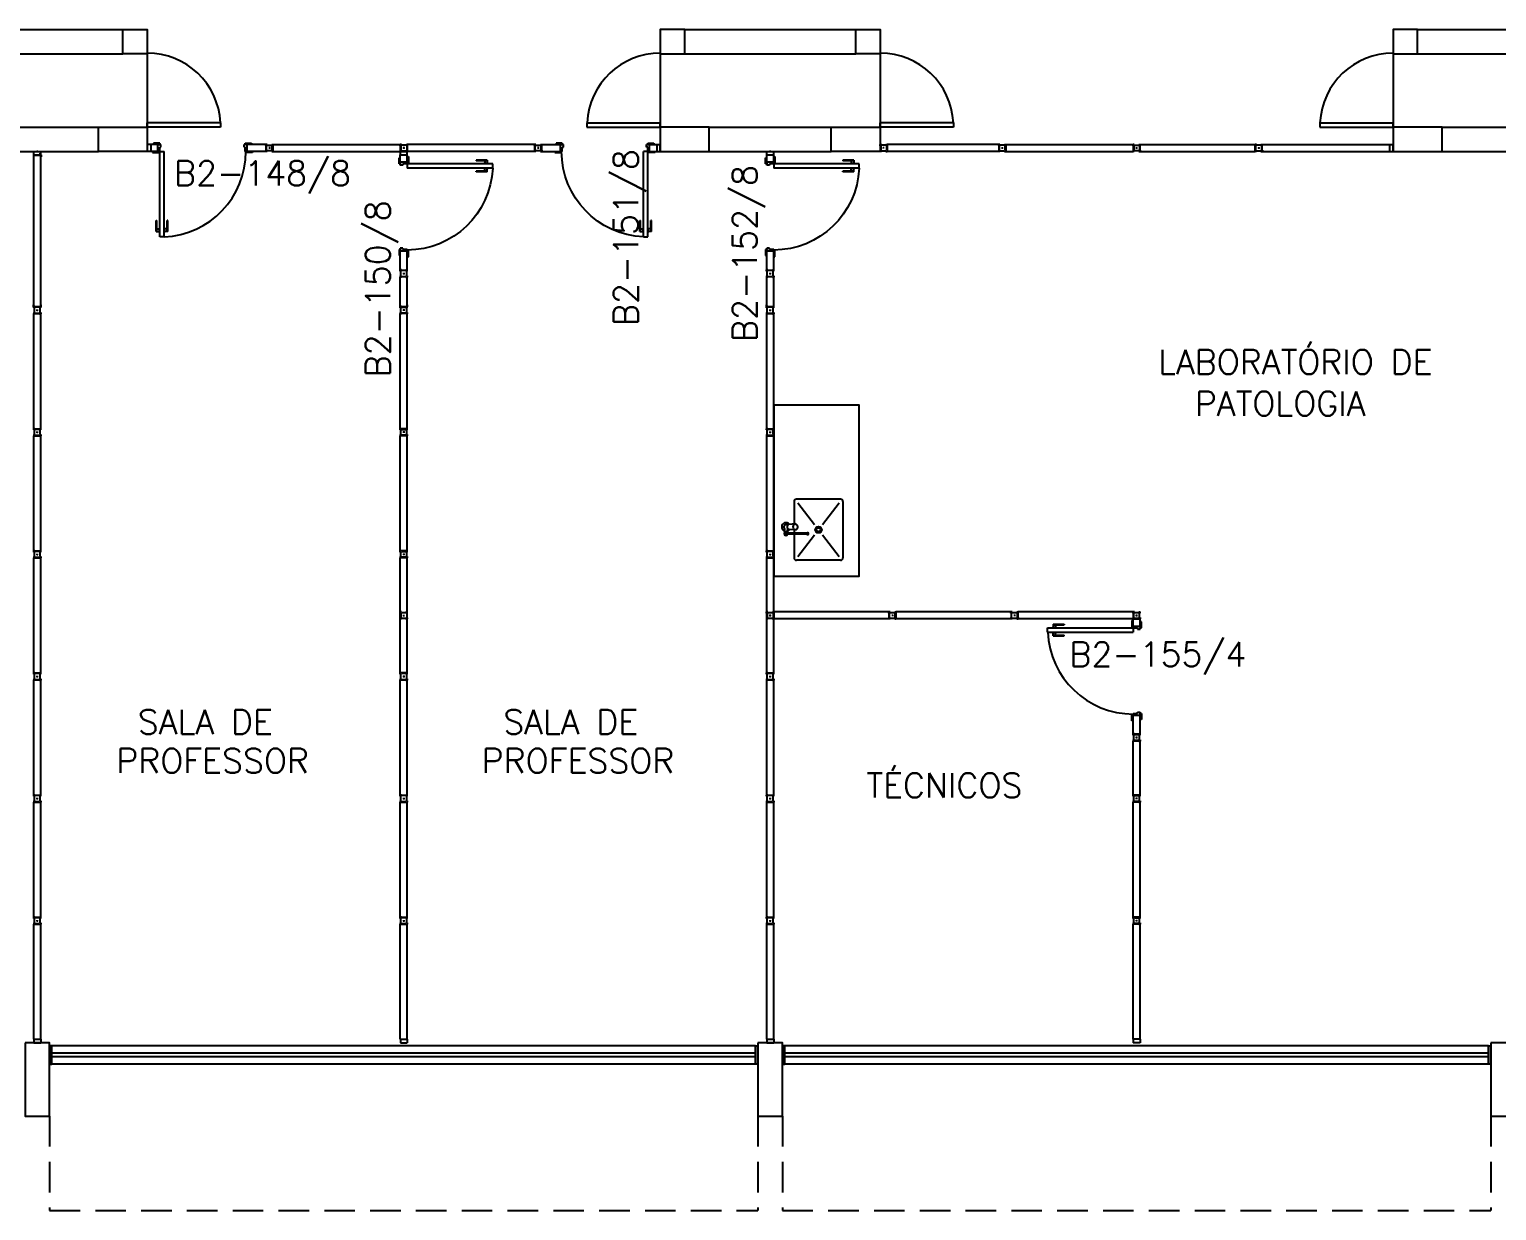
# Model space of a CAD drawing. Header units: millimetres. Extents: x 2090 to 2270, y 1357 to 1514.
# Drawn here: x 2238.57 to 2250.59, y 1415.12 to 1424.8 of the extents above; entities that cross this region are included whole.
import ezdxf

# ---------------------------------------------------------------- set-up
doc = ezdxf.new("R2010")
doc.units = ezdxf.units.MM
doc.linetypes.add('HIDDEN', pattern=[0.375, 0.25, -0.125])
for name, color, linetype in [('ALV', 2, 'Continuous'), ('DIV', 2, 'Continuous'), ('DIV2', 2, 'Continuous'), ('ENDEREÇO', 2, 'Continuous'), ('ESTR', 3, 'Continuous'), ('JANELA', 1, 'Continuous'), ('MACANETA', 2, 'Continuous'), ('PEÇAS', 1, 'Continuous'), ('PORTA', 2, 'Continuous'), ('PROJ', 1, 'HIDDEN'), ('TEXTO', 2, 'Continuous')]:
    doc.layers.add(name, color=color, linetype=linetype)
doc.styles.add('UNB1-100', font='simplex.shx', dxfattribs={"height": 0.2})

# ---------------------------------------------------------------- blocks, each defined once
blk = doc.blocks.new('DIV10')
for p, q in [((-0.0051, 0), (0.0051, 0)), ((0, -0.0051), (0, 0.0051)), ((0.0285, 0.0285), (0.9715, 0.0285)), ((0.0285, -0.0285), (0.0285, 0.0285)), ((0.9715, -0.0285), (0.9715, 0.0285)), ((0.9949, 0), (1.0051, 0)), ((1, -0.0051), (1, 0.0051)), ((0.0285, -0.0285), (0.9715, -0.0285))]:
    blk.add_line(p, q)
blk = doc.blocks.new('IMTT')
for p, q in [((-0.005, 0), (0.005, 0)), ((0.029, 0.029), (0, 0.029)), ((0, -0.028), (0, 0.029)), ((0.029, -0.028), (0, -0.028))]:
    blk.add_line(p, q)
blk = doc.blocks.new('MTT')
for p, q in [((-0.029, 0.018), (-0.029, 0.029)), ((-0.019, 0.029), (-0.029, 0.029)), ((-0.024, 0.018), (-0.029, 0.018)), ((-0.024, 0.018), (-0.024, -0.019)), ((-0.019, 0.024), (-0.019, 0.029)), ((-0.019, 0.024), (0.018, 0.024)), ((-0.005, 0), (0.005, 0)), ((0, -0.005), (0, 0.005)), ((0.018, 0.024), (0.018, 0.029)), ((0.018, 0.029), (0.029, 0.029)), ((0.024, 0.018), (0.029, 0.018)), ((0.024, 0.018), (0.024, -0.019)), ((0.029, 0.018), (0.029, 0.029)), ((-0.029, -0.019), (-0.024, -0.019)), ((-0.029, -0.019), (-0.029, -0.029)), ((-0.019, -0.029), (-0.029, -0.029)), ((0.018, -0.024), (-0.019, -0.024)), ((-0.019, -0.024), (-0.019, -0.029)), ((0.018, -0.024), (0.018, -0.029)), ((0.018, -0.029), (0.029, -0.029)), ((0.029, -0.019), (0.024, -0.019)), ((0.029, -0.019), (0.029, -0.029))]:
    blk.add_line(p, q)
blk = doc.blocks.new('DIV11')
for p, q in [((-0.0051, 0), (0.0051, 0)), ((0, -0.0051), (0, 0.0051)), ((0.0285, 0.0285), (1.0715, 0.0285)), ((0.0285, -0.0285), (0.0285, 0.0285)), ((1.0715, -0.0285), (1.0715, 0.0285)), ((1.0949, 0), (1.1051, 0)), ((1.1, -0.0051), (1.1, 0.0051)), ((0.0285, -0.0285), (1.0715, -0.0285))]:
    blk.add_line(p, q)
blk = doc.blocks.new('DOOR70')
at = {"layer": 'MACANETA', "color": 1}
for p, q in [((-0.015, -0.565), (-0.01, -0.565)), ((-0.015, -0.655), (-0.015, -0.565)), ((-0.01, -0.655), (-0.01, -0.565)), ((0.08, -0.565), (0.075, -0.565)), ((0.075, -0.655), (0.075, -0.565)), ((0.08, -0.655), (0.08, -0.565)), ((-0.015, -0.655), (0.012, -0.655)), ((-0.01, -0.635), (0.012, -0.635)), ((0.012, -0.663), (0.012, -0.628)), ((0.012, -0.628), (0.015, -0.628)), ((0.012, -0.663), (0.015, -0.663)), ((0.053, -0.628), (0.05, -0.628)), ((0.053, -0.663), (0.05, -0.663)), ((0.053, -0.663), (0.053, -0.628)), ((0.075, -0.635), (0.053, -0.635)), ((0.08, -0.655), (0.053, -0.655))]:
    blk.add_line(p, q, dxfattribs=at)
at = {"layer": 'PORTA'}
for p, q in [((0.015, -0.7), (0.015, 0)), ((0.015, 0), (0.05, 0)), ((0.05, -0.7), (0.05, 0)), ((0.05, -0.7), (0.015, -0.7))]:
    blk.add_line(p, q, dxfattribs=at)
at = {"layer": 'PORTA', "color": 1}
blk.add_arc((0.02, 0), 0.7, 272.4563, 0, dxfattribs=at)
blk = doc.blocks.new('INOXA1-P')
for p, q in [((0.22, 0.25), (0.14, 0.25)), ((0.5, 0.25), (0.22, 0.25)), ((0.12, 0.23), (0.12, 0.047)), ((0.15, 0.22), (0.287, 0.043)), ((0.353, 0.043), (0.49, 0.22)), ((0.52, 0.23), (0.52, -0.23)), ((0.043, 0.008), (0.043, -0.022)), ((0.062, 0.04), (0.071, 0.04)), ((0.131, 0.048), (0.076, 0.043)), ((0.131, -0.002), (0.076, 0.003)), ((0.22, -0.027), (0.054, -0.027)), ((0.22, -0.037), (0.054, -0.037)), ((0.063, -0.003), (0.063, -0.021)), ((0.12, -0.001), (0.12, -0.027)), ((0.12, -0.037), (0.12, -0.23)), ((0.15, -0.22), (0.287, -0.043)), ((0.231, -0.027), (0.22, -0.027)), ((0.231, -0.037), (0.22, -0.037)), ((0.353, -0.043), (0.49, -0.22)), ((0.22, -0.25), (0.14, -0.25)), ((0.5, -0.25), (0.22, -0.25))]:
    blk.add_line(p, q)
blk.add_lwpolyline([(0.076, 0.003), (0.072, 0.004), (0.069, 0.009), (0.067, 0.015), (0.066, 0.023), (0.067, 0.031), (0.069, 0.037), (0.072, 0.042), (0.076, 0.043)])
blk.add_lwpolyline([(0.131, 0.048), (0.137, 0.046), (0.143, 0.041), (0.147, 0.033), (0.148, 0.023), (0.147, 0.013), (0.143, 0.006), (0.137, 0), (0.131, -0.002), (0.125, 0), (0.119, 0.006), (0.115, 0.013), (0.114, 0.023), (0.115, 0.033), (0.119, 0.041), (0.125, 0.046)], close=True)
for radius in [0.0266, 0.0163]:
    blk.add_circle((0.32, 0), radius)
for centre, radius, start, end in [((0.14, 0.23), 0.02, 90, 180), ((0.5, 0.23), 0.02, 360, 90), ((0.054, 0.023), 0.0349, 36.1705, 252.2568), ((0.054, 0.023), 0.0189, 62.7367, 235.7375), ((0.073, -0.003), 0.01, 102.8285, 180), ((0.054, 0.023), 0.0349, 285.5373, 323.9987), ((0.054, -0.032), 0.0145, 20.161, 339.839), ((0.054, -0.032), 0.005, 90.0037, 269.9963), ((0.231, -0.032), 0.00738, 222.6559, 137.3441), ((0.231, -0.032), 0.005, 269.9935, 90.0065), ((0.14, -0.23), 0.02, 180, 270), ((0.5, -0.23), 0.02, 270, 360)]:
    blk.add_arc(centre, radius, start, end)

msp = doc.modelspace()

# ---------------------------------------------------------------- linework, layer by layer
at = {"layer": 'ALV'}
for p, q in [((2237.93835, 1424.79901), (2239.33835, 1424.79901)), ((2243.93835, 1424.79901), (2245.33835, 1424.79901)), ((2249.93835, 1424.79901), (2251.33835, 1424.79901)), ((2237.93835, 1424.59901), (2239.33835, 1424.59901)), ((2243.93835, 1424.59901), (2245.33835, 1424.59901)), ((2249.93835, 1424.59901), (2251.33835, 1424.59901)), ((2238.13835, 1423.99901), (2239.13835, 1423.99901)), ((2244.13835, 1423.99901), (2245.13835, 1423.99901)), ((2250.13835, 1423.99901), (2251.13835, 1423.99901)), ((2238.13835, 1423.79901), (2239.13835, 1423.79901)), ((2244.13835, 1423.79901), (2245.13835, 1423.79901)), ((2250.13835, 1423.79901), (2251.13835, 1423.79901))]:
    msp.add_line(p, q, dxfattribs=at)
at = {"layer": 'DIV2'}
for p, q in [((2239.56685, 1423.85601), (2239.56685, 1423.79901)), ((2239.62585, 1423.85601), (2239.56685, 1423.85601)), ((2239.59085, 1423.86601), (2239.59085, 1423.85601)), ((2239.64085, 1423.86601), (2239.59085, 1423.86601)), ((2239.62585, 1423.85601), (2239.64085, 1423.85601)), ((2239.62585, 1423.79901), (2239.62585, 1423.85601)), ((2239.64085, 1423.85601), (2239.64085, 1423.86601)), ((2239.65085, 1423.85601), (2239.64085, 1423.85601)), ((2239.65085, 1423.83401), (2239.65085, 1423.85601)), ((2240.33085, 1423.85601), (2240.34085, 1423.85601)), ((2240.33085, 1423.83401), (2240.33085, 1423.85601)), ((2240.34085, 1423.86601), (2240.39085, 1423.86601)), ((2240.34085, 1423.85601), (2240.34085, 1423.86601)), ((2240.35585, 1423.85601), (2240.34085, 1423.85601)), ((2240.50985, 1423.85601), (2240.35585, 1423.85601)), ((2240.35585, 1423.79901), (2240.35585, 1423.85601)), ((2240.39085, 1423.86601), (2240.39085, 1423.85601)), ((2240.50985, 1423.85601), (2240.50985, 1423.79901)), ((2242.76685, 1423.85601), (2242.76685, 1423.79901)), ((2242.76685, 1423.85601), (2242.92085, 1423.85601)), ((2242.88585, 1423.86601), (2242.88585, 1423.85601)), ((2242.93585, 1423.86601), (2242.88585, 1423.86601)), ((2242.92085, 1423.85601), (2242.93585, 1423.85601)), ((2242.92085, 1423.79901), (2242.92085, 1423.85601)), ((2242.93585, 1423.85601), (2242.93585, 1423.86601)), ((2242.94585, 1423.85601), (2242.93585, 1423.85601)), ((2242.94585, 1423.83401), (2242.94585, 1423.85601)), ((2243.62585, 1423.85601), (2243.63585, 1423.85601)), ((2243.62585, 1423.83401), (2243.62585, 1423.85601)), ((2243.63585, 1423.86601), (2243.68585, 1423.86601)), ((2243.63585, 1423.85601), (2243.63585, 1423.86601)), ((2243.65085, 1423.85601), (2243.63585, 1423.85601)), ((2243.65085, 1423.85601), (2243.70985, 1423.85601)), ((2243.65085, 1423.79901), (2243.65085, 1423.85601)), ((2243.68585, 1423.86601), (2243.68585, 1423.85601)), ((2243.70985, 1423.85601), (2243.70985, 1423.79901)), ((2246.51017, 1423.85601), (2245.59535, 1423.85601)), ((2245.59535, 1423.85601), (2245.59535, 1423.79901)), ((2246.51017, 1423.85601), (2246.51017, 1423.79901)), ((2238.60785, 1423.77051), (2238.61985, 1423.77051)), ((2238.60785, 1423.77051), (2238.60785, 1423.75613)), ((2238.60985, 1423.75613), (2238.60785, 1423.75613)), ((2238.60985, 1422.52951), (2238.60985, 1423.76851)), ((2238.60985, 1423.76851), (2238.66685, 1423.76851)), ((2238.62185, 1423.77551), (2238.61985, 1423.77551)), ((2238.61985, 1423.77551), (2238.61985, 1423.77051)), ((2238.62185, 1423.77551), (2238.62185, 1423.77051)), ((2238.62185, 1423.77051), (2238.65485, 1423.77051)), ((2238.64345, 1423.79901), (2238.63325, 1423.79901)), ((2238.63835, 1423.79391), (2238.63835, 1423.80411)), ((2238.65685, 1423.77551), (2238.65485, 1423.77551)), ((2238.65485, 1423.77551), (2238.65485, 1423.77051)), ((2238.65685, 1423.77551), (2238.65685, 1423.77051)), ((2238.65685, 1423.77051), (2238.66885, 1423.77051)), ((2238.66685, 1422.52951), (2238.66685, 1423.76851)), ((2238.66885, 1423.75613), (2238.66685, 1423.75613)), ((2238.66885, 1423.77051), (2238.66885, 1423.75613)), ((2239.54345, 1423.82751), (2239.53325, 1423.82751)), ((2239.53835, 1423.83261), (2239.53835, 1423.82241)), ((2239.62585, 1423.79901), (2239.56685, 1423.79901)), ((2239.58085, 1423.79901), (2239.58085, 1423.78901)), ((2239.58085, 1423.78901), (2239.63085, 1423.78901)), ((2239.62585, 1423.79901), (2239.63085, 1423.79901)), ((2239.63085, 1423.79901), (2239.64085, 1423.79901)), ((2239.63085, 1423.78901), (2239.63085, 1423.79901)), ((2239.64085, 1423.83401), (2239.65085, 1423.83401)), ((2239.64085, 1423.79901), (2239.64085, 1423.83401)), ((2240.34085, 1423.83401), (2240.33085, 1423.83401)), ((2240.34085, 1423.79901), (2240.34085, 1423.83401)), ((2240.35085, 1423.79901), (2240.34085, 1423.79901)), ((2240.35585, 1423.79901), (2240.35085, 1423.79901)), ((2240.35085, 1423.78901), (2240.35085, 1423.79901)), ((2240.40085, 1423.78901), (2240.35085, 1423.78901)), ((2240.50985, 1423.79901), (2240.35585, 1423.79901)), ((2240.40085, 1423.79901), (2240.40085, 1423.78901)), ((2240.54345, 1423.82751), (2240.53325, 1423.82751)), ((2240.53835, 1423.83261), (2240.53835, 1423.82241)), ((2241.59985, 1423.69651), (2241.59985, 1423.74651)), ((2241.59985, 1423.74651), (2241.60985, 1423.74651)), ((2241.60985, 1423.71151), (2241.60985, 1423.77051)), ((2241.60985, 1423.77051), (2241.66685, 1423.77051)), ((2241.63325, 1423.79901), (2241.64345, 1423.79901)), ((2241.64345, 1423.79901), (2241.63325, 1423.79901)), ((2241.63835, 1423.79391), (2241.63835, 1423.80411)), ((2241.63835, 1423.79391), (2241.63835, 1423.80411)), ((2241.66685, 1423.71151), (2241.66685, 1423.77051)), ((2241.66685, 1423.75651), (2241.67685, 1423.75651)), ((2241.67685, 1423.75651), (2241.67685, 1423.70651)), ((2242.73325, 1423.82751), (2242.74345, 1423.82751)), ((2242.73835, 1423.83261), (2242.73835, 1423.82241)), ((2242.76685, 1423.79901), (2242.92085, 1423.79901)), ((2242.87585, 1423.79901), (2242.87585, 1423.78901)), ((2242.87585, 1423.78901), (2242.92585, 1423.78901)), ((2242.92085, 1423.79901), (2242.92585, 1423.79901)), ((2242.92585, 1423.79901), (2242.93585, 1423.79901)), ((2242.92585, 1423.78901), (2242.92585, 1423.79901)), ((2242.93585, 1423.83401), (2242.94585, 1423.83401)), ((2242.93585, 1423.79901), (2242.93585, 1423.83401)), ((2243.63585, 1423.83401), (2243.62585, 1423.83401)), ((2243.63585, 1423.79901), (2243.63585, 1423.83401)), ((2243.64585, 1423.79901), (2243.63585, 1423.79901)), ((2243.65085, 1423.79901), (2243.64585, 1423.79901)), ((2243.64585, 1423.78901), (2243.64585, 1423.79901)), ((2243.69585, 1423.78901), (2243.64585, 1423.78901)), ((2243.65085, 1423.79901), (2243.70985, 1423.79901)), ((2243.69585, 1423.79901), (2243.69585, 1423.78901)), ((2243.73325, 1423.82751), (2243.74345, 1423.82751)), ((2243.73835, 1423.83261), (2243.73835, 1423.82241)), ((2244.59985, 1423.74651), (2244.60985, 1423.74651)), ((2244.59985, 1423.69651), (2244.59985, 1423.74651)), ((2244.60985, 1423.77051), (2244.66685, 1423.77051)), ((2244.60985, 1423.71151), (2244.60985, 1423.77051)), ((2244.64345, 1423.79901), (2244.63325, 1423.79901)), ((2244.63325, 1423.79901), (2244.64345, 1423.79901)), ((2244.63835, 1423.79391), (2244.63835, 1423.80411)), ((2244.63835, 1423.79391), (2244.63835, 1423.80411)), ((2244.66685, 1423.71151), (2244.66685, 1423.77051)), ((2244.66685, 1423.75651), (2244.67685, 1423.75651)), ((2244.67685, 1423.75651), (2244.67685, 1423.70651)), ((2246.51017, 1423.79901), (2245.59535, 1423.79901)), ((2241.60985, 1423.69651), (2241.59985, 1423.69651)), ((2241.66685, 1423.71151), (2241.60985, 1423.71151)), ((2241.60985, 1423.71151), (2241.60985, 1423.69651)), ((2241.60985, 1423.68651), (2241.60985, 1423.69651)), ((2241.63185, 1423.68651), (2241.60985, 1423.68651)), ((2241.66685, 1423.69651), (2241.63185, 1423.69651)), ((2241.63185, 1423.69651), (2241.63185, 1423.68651)), ((2241.66685, 1423.71151), (2241.66685, 1423.70651)), ((2241.67685, 1423.70651), (2241.66685, 1423.70651)), ((2241.66685, 1423.70651), (2241.66685, 1423.69651)), ((2244.60985, 1423.69651), (2244.59985, 1423.69651)), ((2244.60985, 1423.71151), (2244.60985, 1423.69651)), ((2244.66685, 1423.71151), (2244.60985, 1423.71151)), ((2244.60985, 1423.68651), (2244.60985, 1423.69651)), ((2244.63185, 1423.68651), (2244.60985, 1423.68651)), ((2244.63185, 1423.69651), (2244.63185, 1423.68651)), ((2244.66685, 1423.69651), (2244.63185, 1423.69651)), ((2244.66685, 1423.71151), (2244.66685, 1423.70651)), ((2244.66685, 1423.70651), (2244.66685, 1423.69651)), ((2244.67685, 1423.70651), (2244.66685, 1423.70651)), ((2241.63185, 1423.00651), (2241.60985, 1423.00651)), ((2241.60985, 1423.00651), (2241.60985, 1422.99651)), ((2241.63185, 1422.99651), (2241.63185, 1423.00651)), ((2244.60985, 1423.00651), (2244.60985, 1422.99651)), ((2244.63185, 1423.00651), (2244.60985, 1423.00651)), ((2244.63185, 1422.99651), (2244.63185, 1423.00651)), ((2241.60985, 1422.99651), (2241.59985, 1422.99651)), ((2241.59985, 1422.99651), (2241.59985, 1422.94651)), ((2241.59985, 1422.94651), (2241.60985, 1422.94651)), ((2241.60985, 1422.98151), (2241.60985, 1422.99651)), ((2241.66685, 1422.98151), (2241.60985, 1422.98151)), ((2241.60985, 1422.82751), (2241.60985, 1422.98151)), ((2241.66685, 1422.99651), (2241.63185, 1422.99651)), ((2241.66685, 1422.98651), (2241.66685, 1422.99651)), ((2241.67685, 1422.98651), (2241.66685, 1422.98651)), ((2241.66685, 1422.98151), (2241.66685, 1422.98651)), ((2241.66685, 1422.82751), (2241.66685, 1422.98151)), ((2241.66685, 1422.93651), (2241.67685, 1422.93651)), ((2241.67685, 1422.93651), (2241.67685, 1422.98651)), ((2244.59985, 1422.99651), (2244.59985, 1422.94651)), ((2244.60985, 1422.99651), (2244.59985, 1422.99651)), ((2244.59985, 1422.94651), (2244.60985, 1422.94651)), ((2244.60985, 1422.98151), (2244.60985, 1422.99651)), ((2244.60985, 1422.82751), (2244.60985, 1422.98151)), ((2244.66685, 1422.98151), (2244.60985, 1422.98151)), ((2244.66685, 1422.99651), (2244.63185, 1422.99651)), ((2244.66685, 1422.98651), (2244.66685, 1422.99651)), ((2244.66685, 1422.98151), (2244.66685, 1422.98651)), ((2244.67685, 1422.98651), (2244.66685, 1422.98651)), ((2244.66685, 1422.82751), (2244.66685, 1422.98151)), ((2244.66685, 1422.93651), (2244.67685, 1422.93651)), ((2244.67685, 1422.93651), (2244.67685, 1422.98651)), ((2241.60985, 1422.82751), (2241.66685, 1422.82751)), ((2241.60985, 1422.52951), (2241.60985, 1422.77051)), ((2241.63325, 1422.79901), (2241.64345, 1422.79901)), ((2241.63835, 1422.79391), (2241.63835, 1422.80411)), ((2241.66685, 1422.52951), (2241.66685, 1422.77051)), ((2244.60985, 1422.82751), (2244.66685, 1422.82751)), ((2244.60985, 1422.52951), (2244.60985, 1422.77051)), ((2244.63325, 1422.79901), (2244.64345, 1422.79901)), ((2244.63835, 1422.79391), (2244.63835, 1422.80411)), ((2244.66685, 1422.52951), (2244.66685, 1422.77051)), ((2238.60785, 1422.52751), (2238.60785, 1422.54189)), ((2238.60985, 1422.54189), (2238.60785, 1422.54189)), ((2238.60785, 1422.52751), (2238.61985, 1422.52751)), ((2238.60985, 1422.52951), (2238.66685, 1422.52951)), ((2238.61985, 1422.52251), (2238.61985, 1422.52751)), ((2238.62185, 1422.52251), (2238.61985, 1422.52251)), ((2238.62185, 1422.52251), (2238.62185, 1422.52751)), ((2238.62185, 1422.52751), (2238.65485, 1422.52751)), ((2238.65485, 1422.52251), (2238.65485, 1422.52751)), ((2238.65685, 1422.52251), (2238.65485, 1422.52251)), ((2238.65685, 1422.52251), (2238.65685, 1422.52751)), ((2238.65685, 1422.52751), (2238.66885, 1422.52751)), ((2238.66885, 1422.54189), (2238.66685, 1422.54189)), ((2238.66885, 1422.52751), (2238.66885, 1422.54189)), ((2241.60785, 1422.52751), (2241.60785, 1422.54189)), ((2241.60985, 1422.54189), (2241.60785, 1422.54189)), ((2241.60785, 1422.52751), (2241.61985, 1422.52751)), ((2241.60985, 1422.52951), (2241.66685, 1422.52951)), ((2241.61985, 1422.52251), (2241.61985, 1422.52751)), ((2241.62185, 1422.52251), (2241.61985, 1422.52251)), ((2241.62185, 1422.52251), (2241.62185, 1422.52751)), ((2241.62185, 1422.52751), (2241.65485, 1422.52751)), ((2241.65485, 1422.52251), (2241.65485, 1422.52751)), ((2241.65685, 1422.52251), (2241.65485, 1422.52251)), ((2241.65685, 1422.52251), (2241.65685, 1422.52751)), ((2241.65685, 1422.52751), (2241.66885, 1422.52751)), ((2241.66885, 1422.54189), (2241.66685, 1422.54189)), ((2241.66885, 1422.52751), (2241.66885, 1422.54189)), ((2244.60985, 1422.54189), (2244.60785, 1422.54189)), ((2244.60785, 1422.52751), (2244.60785, 1422.54189)), ((2244.60785, 1422.52751), (2244.61985, 1422.52751)), ((2244.60985, 1422.52951), (2244.66685, 1422.52951)), ((2244.61985, 1422.52251), (2244.61985, 1422.52751)), ((2244.62185, 1422.52251), (2244.61985, 1422.52251)), ((2244.62185, 1422.52751), (2244.65485, 1422.52751)), ((2244.62185, 1422.52251), (2244.62185, 1422.52751)), ((2244.65485, 1422.52251), (2244.65485, 1422.52751)), ((2244.65685, 1422.52251), (2244.65485, 1422.52251)), ((2244.65685, 1422.52751), (2244.66885, 1422.52751)), ((2244.65685, 1422.52251), (2244.65685, 1422.52751)), ((2244.66885, 1422.54189), (2244.66685, 1422.54189)), ((2244.66885, 1422.52751), (2244.66885, 1422.54189)), ((2238.63325, 1422.49901), (2238.64345, 1422.49901)), ((2238.63835, 1422.49391), (2238.63835, 1422.50411)), ((2244.63325, 1422.49901), (2244.64345, 1422.49901)), ((2244.63835, 1422.49391), (2244.63835, 1422.50411)), ((2247.63325, 1419.99901), (2247.64345, 1419.99901)), ((2247.64345, 1419.99901), (2247.63325, 1419.99901)), ((2247.63835, 1419.99391), (2247.63835, 1420.00411)), ((2247.63835, 1419.99391), (2247.63835, 1420.00411)), ((2247.59985, 1419.95651), (2247.59985, 1419.90651)), ((2247.60985, 1419.95651), (2247.59985, 1419.95651)), ((2247.59985, 1419.90651), (2247.60985, 1419.90651)), ((2247.60985, 1419.97051), (2247.66685, 1419.97051)), ((2247.66685, 1419.97051), (2247.60985, 1419.97051)), ((2247.60985, 1419.91151), (2247.60985, 1419.97051)), ((2247.60985, 1419.91151), (2247.60985, 1419.90651)), ((2247.60985, 1419.91151), (2247.66685, 1419.91151)), ((2247.60985, 1419.90651), (2247.60985, 1419.89651)), ((2247.60985, 1419.89651), (2247.64485, 1419.89651)), ((2247.64485, 1419.89651), (2247.64485, 1419.88651)), ((2247.64485, 1419.88651), (2247.66685, 1419.88651)), ((2247.66685, 1419.91151), (2247.66685, 1419.97051)), ((2247.67685, 1419.94651), (2247.66685, 1419.94651)), ((2247.66685, 1419.91151), (2247.66685, 1419.89651)), ((2247.66685, 1419.89651), (2247.67685, 1419.89651)), ((2247.66685, 1419.88651), (2247.66685, 1419.89651)), ((2247.67685, 1419.89651), (2247.67685, 1419.94651)), ((2247.59985, 1419.18651), (2247.60985, 1419.18651)), ((2247.59985, 1419.13651), (2247.59985, 1419.18651)), ((2247.60985, 1419.19651), (2247.64485, 1419.19651)), ((2247.60985, 1419.18651), (2247.60985, 1419.19651)), ((2247.60985, 1419.18151), (2247.60985, 1419.18651)), ((2247.60985, 1419.02751), (2247.60985, 1419.18151)), ((2247.60985, 1419.18151), (2247.66685, 1419.18151)), ((2247.64485, 1419.20651), (2247.66685, 1419.20651)), ((2247.64485, 1419.19651), (2247.64485, 1419.20651)), ((2247.66685, 1419.20651), (2247.66685, 1419.19651)), ((2247.66685, 1419.18151), (2247.66685, 1419.19651)), ((2247.66685, 1419.19651), (2247.67685, 1419.19651)), ((2247.66685, 1419.02751), (2247.66685, 1419.18151)), ((2247.67685, 1419.19651), (2247.67685, 1419.14651)), ((2247.60985, 1419.13651), (2247.59985, 1419.13651)), ((2247.67685, 1419.14651), (2247.66685, 1419.14651)), ((2247.60985, 1419.02751), (2247.66685, 1419.02751)), ((2247.66685, 1419.02751), (2247.60985, 1419.02751)), ((2247.66685, 1418.97051), (2247.60985, 1418.97051)), ((2247.60985, 1418.52751), (2247.60985, 1418.97051)), ((2247.63325, 1418.99901), (2247.64345, 1418.99901)), ((2247.64345, 1418.99901), (2247.63325, 1418.99901)), ((2247.64345, 1418.99901), (2247.63325, 1418.99901)), ((2247.63835, 1418.99391), (2247.63835, 1419.00411)), ((2247.63835, 1418.99391), (2247.63835, 1419.00411)), ((2247.63835, 1418.99391), (2247.63835, 1419.00411)), ((2247.66685, 1418.52751), (2247.66685, 1418.97051)), ((2247.66685, 1418.52751), (2247.60985, 1418.52751)), ((2247.64345, 1418.49901), (2247.63325, 1418.49901)), ((2247.63835, 1418.49391), (2247.63835, 1418.50411))]:
    msp.add_line(p, q, dxfattribs=at)
at = {"layer": 'ESTR'}
for points in [[(2239.33835, 1424.59901), (2239.33835, 1424.79901), (2239.53835, 1424.79901), (2239.53835, 1424.59901)], [(2243.93835, 1424.59901), (2243.93835, 1424.79901), (2243.73835, 1424.79901), (2243.73835, 1424.59901)], [(2245.33835, 1424.59901), (2245.33835, 1424.79901), (2245.53835, 1424.79901), (2245.53835, 1424.59901)], [(2249.93835, 1424.59901), (2249.93835, 1424.79901), (2249.73835, 1424.79901), (2249.73835, 1424.59901)], [(2239.13835, 1423.79901), (2239.13835, 1423.99901), (2239.53835, 1423.99901), (2239.53835, 1423.79901)], [(2244.13835, 1423.79901), (2244.13835, 1423.99901), (2243.73835, 1423.99901), (2243.73835, 1423.79901)], [(2245.13835, 1423.79901), (2245.13835, 1423.99901), (2245.53835, 1423.99901), (2245.53835, 1423.79901)], [(2250.13835, 1423.79901), (2250.13835, 1423.99901), (2249.73835, 1423.99901), (2249.73835, 1423.79901)], [(2238.53835, 1416.49901), (2238.53835, 1415.89901), (2238.73835, 1415.89901), (2238.73835, 1416.49901)], [(2244.53835, 1416.49901), (2244.53835, 1415.89901), (2244.73835, 1415.89901), (2244.73835, 1416.49901)], [(2250.53835, 1416.49901), (2250.53835, 1415.89901), (2250.73835, 1415.89901), (2250.73835, 1416.49901)]]:
    msp.add_lwpolyline(points, close=True, dxfattribs=at)
at = {"layer": 'JANELA', "color": 2}
for p, q in [((2238.75835, 1416.47401), (2238.73835, 1416.47401)), ((2238.73835, 1416.47401), (2238.73835, 1416.32401)), ((2238.75835, 1416.32401), (2238.75835, 1416.47401)), ((2244.51835, 1416.32401), (2244.51835, 1416.47401)), ((2244.51835, 1416.47401), (2244.53835, 1416.47401)), ((2244.53835, 1416.32401), (2244.53835, 1416.47401)), ((2244.75835, 1416.47401), (2244.73835, 1416.47401)), ((2244.73835, 1416.47401), (2244.73835, 1416.32401)), ((2244.75835, 1416.32401), (2244.75835, 1416.47401)), ((2250.51835, 1416.32401), (2250.51835, 1416.47401)), ((2250.51835, 1416.47401), (2250.53835, 1416.47401)), ((2250.51835, 1416.47401), (2250.53835, 1416.47401)), ((2250.53835, 1416.32401), (2250.53835, 1416.47401)), ((2238.73835, 1416.32401), (2238.75835, 1416.32401)), ((2244.53835, 1416.32401), (2244.51835, 1416.32401)), ((2244.73835, 1416.32401), (2244.75835, 1416.32401)), ((2250.53835, 1416.32401), (2250.51835, 1416.32401))]:
    msp.add_line(p, q, dxfattribs=at)
at = {"layer": 'JANELA'}
for p, q in [((2244.51835, 1416.47401), (2238.75835, 1416.47401)), ((2244.51835, 1416.41401), (2238.75835, 1416.41401)), ((2250.51835, 1416.47401), (2244.75835, 1416.47401)), ((2250.51835, 1416.41401), (2244.75835, 1416.41401)), ((2244.51835, 1416.38401), (2238.75835, 1416.38401)), ((2244.51835, 1416.32401), (2238.75835, 1416.32401)), ((2250.51835, 1416.38401), (2244.75835, 1416.38401)), ((2250.51835, 1416.32401), (2244.75835, 1416.32401))]:
    msp.add_line(p, q, dxfattribs=at)
at = {"layer": 'PEÇAS'}
msp.add_lwpolyline([(2244.66685, 1421.7216), (2244.66685, 1420.3216), (2245.36685, 1420.3216), (2245.36685, 1421.7216)], close=True, dxfattribs=at)
at = {"layer": 'PORTA'}
for p, q in [((2239.53835, 1424.59901), (2239.53835, 1423.99901)), ((2239.53835, 1424.59901), (2239.53835, 1423.99901)), ((2243.73835, 1424.59901), (2243.73835, 1423.99901)), ((2243.73835, 1424.59901), (2243.73835, 1423.99901)), ((2240.13836, 1424.03401), (2239.53835, 1424.03401)), ((2239.53835, 1423.99901), (2239.53835, 1424.03401)), ((2240.13836, 1424.03401), (2239.53835, 1424.03401)), ((2239.53835, 1423.99901), (2239.53835, 1424.03401)), ((2240.13836, 1423.99901), (2239.53835, 1423.99901)), ((2240.13836, 1423.99901), (2239.53835, 1423.99901)), ((2240.13836, 1424.03401), (2240.13836, 1423.99901)), ((2240.13836, 1424.03401), (2240.13836, 1423.99901)), ((2243.13835, 1424.03401), (2243.73835, 1424.03401)), ((2243.13835, 1424.03401), (2243.13835, 1423.99901)), ((2243.13835, 1424.03401), (2243.13835, 1423.99901)), ((2243.13835, 1424.03401), (2243.73835, 1424.03401)), ((2243.13835, 1423.99901), (2243.73835, 1423.99901)), ((2243.13835, 1423.99901), (2243.73835, 1423.99901)), ((2243.73835, 1423.99901), (2243.73835, 1424.03401)), ((2243.73835, 1423.99901), (2243.73835, 1424.03401)), ((2246.13836, 1424.03401), (2245.53835, 1424.03401)), ((2246.13836, 1424.03401), (2245.53835, 1424.03401)), ((2245.53835, 1423.99901), (2245.53835, 1424.03401)), ((2245.53835, 1423.99901), (2245.53835, 1424.03401)), ((2246.13836, 1423.99901), (2245.53835, 1423.99901)), ((2246.13836, 1423.99901), (2245.53835, 1423.99901)), ((2246.13836, 1424.03401), (2246.13836, 1423.99901)), ((2246.13836, 1424.03401), (2246.13836, 1423.99901)), ((2249.13835, 1424.03401), (2249.73835, 1424.03401)), ((2249.13835, 1424.03401), (2249.13835, 1423.99901)), ((2249.13835, 1424.03401), (2249.13835, 1423.99901)), ((2249.13835, 1424.03401), (2249.73835, 1424.03401)), ((2249.13835, 1423.99901), (2249.73835, 1423.99901)), ((2249.13835, 1423.99901), (2249.73835, 1423.99901)), ((2249.73835, 1423.99901), (2249.73835, 1424.03401)), ((2249.73835, 1423.99901), (2249.73835, 1424.03401))]:
    msp.add_line(p, q, dxfattribs=at)
at = {"layer": 'PORTA', "color": 2}
for p, q in [((2245.53835, 1424.59901), (2245.53835, 1423.99901)), ((2245.53835, 1424.59901), (2245.53835, 1423.99901)), ((2249.73835, 1424.59901), (2249.73835, 1423.99901)), ((2249.73835, 1424.59901), (2249.73835, 1423.99901))]:
    msp.add_line(p, q, dxfattribs=at)
at = {"layer": 'PORTA'}
for centre, start, end in [((2239.53835, 1424.00401), 2.865991, 90), ((2243.73835, 1424.00401), 90, 177.134009)]:
    msp.add_arc(centre, 0.60001, start, end, dxfattribs=at)
at = {"layer": 'PORTA', "color": 1}
for centre, start, end in [((2239.53835, 1424.00401), 2.865991, 90), ((2243.73835, 1424.00401), 90, 177.134009), ((2245.53835, 1424.00401), 2.865991, 90), ((2245.53835, 1424.00401), 2.865991, 90), ((2249.73835, 1424.00401), 90, 177.134009), ((2249.73835, 1424.00401), 90, 177.134009)]:
    msp.add_arc(centre, 0.60001, start, end, dxfattribs=at)
at = {"layer": 'PROJ'}
for p, q in [((2238.73835, 1415.89901), (2238.73835, 1415.12401)), ((2244.53835, 1415.89901), (2244.53835, 1415.12401)), ((2244.73835, 1415.89901), (2244.73835, 1415.12401)), ((2250.53835, 1415.89901), (2250.53835, 1415.12401)), ((2238.73835, 1415.12401), (2244.53835, 1415.12401)), ((2244.73835, 1415.12401), (2250.53835, 1415.12401))]:
    msp.add_line(p, q, dxfattribs=at)

# ---------------------------------------------------------------- block references
at = {"layer": 'DIV'}
msp.add_blockref('DOOR70', (2239.62585, 1423.79901), dxfattribs=at)
at = {"layer": 'DIV', "extrusion": (0, 0, -1), "zscale": -1, "rotation": 270}
for p in [(-2241.66685, 1423.71151), (-2244.66685, 1423.71151)]:
    msp.add_blockref('DOOR70', p, dxfattribs=at)
at = {"layer": 'DIV', "extrusion": (0, 0, -1), "zscale": -1}
msp.add_blockref('DOOR70', (-2243.65085, 1423.79901), dxfattribs=at)
at = {"layer": 'DIV', "rotation": 270.0000000051447}
msp.add_blockref('DOOR70', (2247.60985, 1419.91151), dxfattribs=at)
at = {"layer": 'DIV2', "xscale": -1}
for name, p, rotation in [('IMTT', (2239.53835, 1423.82751), 180), ('DIV11', (2240.53835, 1423.82751), 180), ('MTT', (2246.53835, 1423.82751), 180), ('DIV11', (2246.53835, 1423.82751), 180), ('MTT', (2241.63835, 1422.79901), 180), ('MTT', (2244.63835, 1422.79901), 180), ('MTT', (2238.63835, 1422.49901), 180), ('MTT', (2244.63835, 1422.49901), 180), ('MTT', (2244.63835, 1422.49901), 180), ('DIV10', (2244.63835, 1421.49901), 270), ('MTT', (2244.63835, 1421.49901), 180), ('MTT', (2247.63835, 1418.99901), 180)]:
    msp.add_blockref(name, p, dxfattribs=dict(at, rotation=rotation))
at = {"layer": 'DIV2'}
for name, p, rotation in [('MTT', (2240.53835, 1423.82751), 180), ('DIV11', (2242.73835, 1423.82751), 180), ('MTT', (2242.73835, 1423.82751), 180), ('IMTT', (2238.63835, 1423.79901), 270), ('IMTT', (2241.63835, 1423.79901), 270), ('IMTT', (2244.63835, 1423.79901), 270), ('MTT', (2241.63835, 1422.49901), 180), ('MTT', (2247.63835, 1419.99901), 180), ('MTT', (2247.63835, 1418.99901), 180), ('MTT', (2247.63835, 1418.49901), 180)]:
    msp.add_blockref(name, p, dxfattribs=dict(at, rotation=rotation))
at = {"layer": 'DIV2', "xscale": -1}
for name, p in [('MTT', (2241.63835, 1423.82751)), ('IMTT', (2243.73835, 1423.82751)), ('MTT', (2245.56685, 1423.82751))]:
    msp.add_blockref(name, p, dxfattribs=at)
at = {"layer": 'DIV2'}
msp.add_blockref('MTT', (2247.63835, 1423.82751), dxfattribs=at)
at = {"layer": 'DIV2', "color": 1}
for name, p in [('DIV10', (2247.63835, 1423.82751)), ('DIV11', (2248.63835, 1423.82751)), ('MTT', (2241.63835, 1419.99901)), ('MTT', (2244.63835, 1419.99901))]:
    msp.add_blockref(name, p, dxfattribs=at)
at = {"layer": 'DIV2', "color": 1, "xscale": -1}
for name, p, rotation in [('MTT', (2248.63835, 1423.82751), 180), ('DIV10', (2238.63835, 1421.49901), 270), ('MTT', (2238.63835, 1421.49901), 180), ('DIV10', (2238.63835, 1420.49901), 270), ('DIV10', (2244.63835, 1420.49901), 270), ('MTT', (2238.63835, 1420.49901), 180), ('DIV10', (2238.63835, 1419.49901), 270), ('MTT', (2244.63835, 1420.49901), 180), ('DIV10', (2244.63835, 1419.49901), 270), ('MTT', (2238.63835, 1419.49901), 180), ('MTT', (2241.63835, 1419.49901), 180), ('MTT', (2244.63835, 1419.49901), 180), ('DIV10', (2238.63835, 1418.49901), 270), ('DIV10', (2241.63835, 1418.49901), 270), ('DIV10', (2244.63835, 1418.49901), 270), ('MTT', (2238.63835, 1418.49901), 180), ('DIV10', (2238.63835, 1417.49901), 270), ('MTT', (2241.63835, 1418.49901), 180), ('DIV10', (2241.63835, 1417.49901), 270), ('MTT', (2244.63835, 1418.49901), 180), ('DIV10', (2244.63835, 1417.49901), 270), ('MTT', (2238.63835, 1417.49901), 180), ('DIV10', (2238.63835, 1416.49901), 270), ('MTT', (2241.63835, 1417.49901), 180), ('DIV10', (2241.63835, 1416.49901), 270), ('MTT', (2244.63835, 1417.49901), 180), ('DIV10', (2244.63835, 1416.49901), 270), ('IMTT', (2238.63835, 1416.49901), 270), ('IMTT', (2241.63835, 1416.49901), 270), ('IMTT', (2244.63835, 1416.49901), 270)]:
    msp.add_blockref(name, p, dxfattribs=dict(at, rotation=rotation))
msp.add_blockref('IMTT', (2249.73835, 1423.82751), dxfattribs=at)
at = {"layer": 'DIV2', "color": 1}
for name, p, rotation in [('DIV10', (2241.63835, 1421.49901), 90), ('MTT', (2241.63835, 1421.49901), 180), ('DIV10', (2241.63835, 1420.49901), 90), ('MTT', (2241.63835, 1420.49901), 180), ('DIV10', (2241.63835, 1419.49901), 90), ('DIV10', (2245.63835, 1419.99901), 180), ('MTT', (2245.63835, 1419.99901), 180), ('DIV10', (2246.63835, 1419.99901), 180), ('MTT', (2246.63835, 1419.99901), 180), ('DIV10', (2247.63835, 1419.99901), 180), ('DIV10', (2247.63835, 1417.49901), 90), ('MTT', (2247.63835, 1417.49901), 180), ('DIV10', (2247.63835, 1416.49901), 90), ('IMTT', (2247.63835, 1416.49901), 90)]:
    msp.add_blockref(name, p, dxfattribs=dict(at, rotation=rotation))
at = {"layer": 'PEÇAS', "color": 1}
msp.add_blockref('INOXA1-P', (2244.71363, 1420.70075), dxfattribs=at)

# ---------------------------------------------------------------- texts
at = {"layer": 'ENDEREÇO', "style": 'UNB1-100'}
for s, p in [('B2-148/8', (2239.75835, 1423.52092)), ('B2-155/4', (2247.08835, 1419.58092))]:
    msp.add_text(s, height=0.2, dxfattribs=at).set_placement(p)
for s, p in [('B2-151/8', (2243.55645, 1422.36901)), ('B2-152/8', (2244.53019, 1422.2394)), ('B2-150/8', (2241.52645, 1421.94901))]:
    msp.add_text(s, height=0.2, rotation=90, dxfattribs=at).set_placement(p)
at = {"layer": 'TEXTO', "style": 'UNB1-100'}
for s, p in [('LABORATÓRIO DE', (2247.81439, 1421.97457)), ('PATOLOGIA', (2248.11485, 1421.6341)), ('SALA DE', (2239.46116, 1419.0268)), ('SALA DE', (2242.45275, 1419.0268)), ('PROFESSOR', (2239.28482, 1418.70895)), ('PROFESSOR', (2242.27641, 1418.70895)), ('TÉCNICOS', (2245.4262, 1418.50706))]:
    msp.add_text(s, height=0.2, dxfattribs=at).set_placement(p)

doc.saveas('drawing.dxf')
